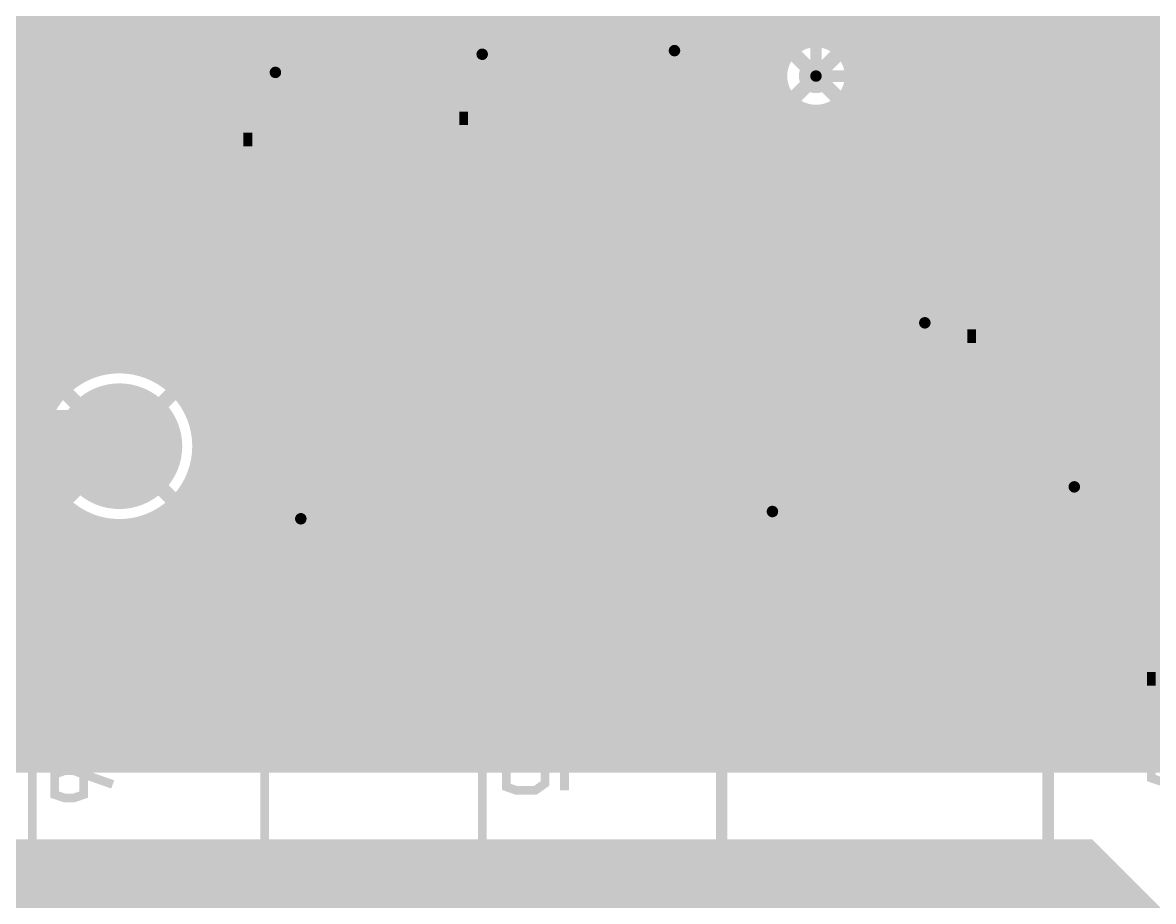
# Model space of a CAD drawing. Extents: x -11 to 221, y -93 to 178.
# Drawn here: x 145.63 to 165.42, y 49.19 to 64.56 of the extents above; entities that cross this region are included whole.
import ezdxf

# ---------------------------------------------------------------- set-up
doc = ezdxf.new("R2010")
doc.units = 0
doc.header["$MEASUREMENT"] = 0
doc.layers.get('0').update_dxf_attribs({"linetype": 'CONTINUOUS'})
for name, color, linetype in [('26-349-0_BOT', 7, 'CONTINUOUS'), ('26-349-0_DRD', 7, 'CONTINUOUS'), ('26-349-0_DRL', 2, 'CONTINUOUS'), ('26-349-0_IN1', 3, 'CONTINUOUS'), ('26-349-0_IN2', 5, 'CONTINUOUS'), ('26-349-0_SMB', 10, 'CONTINUOUS'), ('26-349-0_SMT', 14, 'CONTINUOUS'), ('26-349-0_SPT', 9, 'CONTINUOUS'), ('26-349-0_SST', 12, 'CONTINUOUS'), ('26-349-0_TOP', 11, 'CONTINUOUS'), ('THRUHOLE_TAP', 15, 'CONTINUOUS')]:
    doc.layers.add(name, color=color, linetype=linetype)

# ---------------------------------------------------------------- blocks, each defined once
blk = doc.blocks.new('ROUND_50')
at = {"const_width": 1.09982}
blk.add_lwpolyline([(-0.54991, 0, 1), (0.54991, 0, 1)], format="xyb", close=True, dxfattribs=at)
blk = doc.blocks.new('ROUND_78')
at = {"const_width": 0.29972}
blk.add_lwpolyline([(-0.14986, 0, 1), (0.14986, 0, 1)], format="xyb", close=True, dxfattribs=at)
blk = doc.blocks.new('ROUND_96')
at = {"const_width": 0.50038}
blk.add_lwpolyline([(-0.25019, 0, 1), (0.25019, 0, 1)], format="xyb", close=True, dxfattribs=at)
blk = doc.blocks.new('ROUND_102')
at = {"const_width": 0.10033}
blk.add_lwpolyline([(-0.050164, 0, 1), (0.050164, 0, 1)], format="xyb", close=True, dxfattribs=at)
blk = doc.blocks.new('ROUND_82')
at = {"const_width": 0.29972}
blk.add_lwpolyline([(-0.14986, 0, 1), (0.14986, 0, 1)], format="xyb", close=True, dxfattribs=at)
blk = doc.blocks.new('RECTANGLE_3')
blk.add_solid([(0.4826, 0.4064), (0.4826, -0.4064), (-0.4826, 0.4064), (-0.4826, -0.4064)])
blk = doc.blocks.new('OBLONG_51')
at = {"const_width": 0.59944}
blk.add_lwpolyline([(0, 0.50038), (0, -0.50038)], dxfattribs=at)
at = {"const_width": 0.29972}
for points in [[(-0.14986, 0.50038, 1), (0.14986, 0.50038, 1)], [(-0.14986, -0.50038, 1), (0.14986, -0.50038, 1)]]:
    blk.add_lwpolyline(points, format="xyb", close=True, dxfattribs=at)
blk = doc.blocks.new('RECTANGLE_52')
blk.add_solid([(0.29972, 0.8001), (0.29972, -0.8001), (-0.29972, 0.8001), (-0.29972, -0.8001)])
blk = doc.blocks.new('RECTANGLE_12')
blk.add_solid([(0.40005, 0.65024), (0.40005, -0.65024), (-0.40005, 0.65024), (-0.40005, -0.65024)])
blk = doc.blocks.new('ROUND_88')
at = {"const_width": 0.10033}
blk.add_lwpolyline([(-0.050164, 0, 1), (0.050164, 0, 1)], format="xyb", close=True, dxfattribs=at)
blk = doc.blocks.new('ROUND_90')
at = {"const_width": 0.50038}
blk.add_lwpolyline([(-0.25019, 0, 1), (0.25019, 0, 1)], format="xyb", close=True, dxfattribs=at)

msp = doc.modelspace()

# ---------------------------------------------------------------- linework, layer by layer
at = {"layer": '26-349-0_BOT', "const_width": 0.2032}
msp.add_lwpolyline([(167.64, 64.77), (166.497, 63.627), (159.512, 63.627)], dxfattribs=at)
at = {"layer": '26-349-0_DRD', "const_width": 0.254}
for points in [[(163.83, 66.802), (163.83, 64.262)], [(166.37, 66.802), (163.83, 64.262)], [(163.83, 66.802), (163.83, 64.262)], [(166.37, 66.802), (163.83, 64.262)], [(152.4, 65.278), (152.4, 62.738)], [(154.94, 65.278), (152.4, 62.738)], [(154.94, 62.738), (152.4, 65.278)], [(152.4, 65.278), (152.4, 62.738)], [(154.94, 65.278), (152.4, 62.738)], [(154.94, 62.738), (152.4, 65.278)], [(154.94, 62.738), (154.94, 65.278)], [(154.94, 62.738), (154.94, 65.278)], [(155.7655, 65.3415), (155.7655, 62.8015)], [(158.3055, 65.3415), (155.7655, 62.8015)], [(158.3055, 62.8015), (155.7655, 65.3415)], [(158.3055, 62.8015), (158.3055, 65.3415)], [(148.7805, 64.9605), (148.7805, 62.4205)], [(151.3205, 64.9605), (148.7805, 62.4205)], [(151.3205, 62.4205), (148.7805, 64.9605)], [(148.7805, 64.9605), (148.7805, 62.4205)], [(151.3205, 64.9605), (148.7805, 62.4205)], [(151.3205, 62.4205), (148.7805, 64.9605)], [(151.3205, 62.4205), (151.3205, 64.9605)], [(151.3205, 62.4205), (151.3205, 64.9605)], [(158.242, 64.897), (158.242, 62.357)], [(160.782, 64.897), (158.242, 62.357)], [(160.782, 62.357), (158.242, 64.897)], [(160.782, 62.357), (160.782, 64.897)], [(163.83, 64.262), (166.37, 64.262)], [(163.83, 64.262), (166.37, 64.262)], [(152.4, 62.738), (154.94, 62.738)], [(152.4, 62.738), (154.94, 62.738)], [(155.7655, 62.8015), (158.3055, 62.8015)], [(148.7805, 62.4205), (151.3205, 62.4205)], [(148.7805, 62.4205), (151.3205, 62.4205)], [(158.242, 62.357), (160.782, 62.357)], [(160.147, 60.579), (160.147, 58.039)], [(162.687, 60.579), (160.147, 60.579)], [(162.687, 60.579), (160.147, 58.039)], [(162.687, 58.039), (160.147, 60.579)], [(160.147, 60.579), (160.147, 58.039)], [(162.687, 60.579), (160.147, 60.579)], [(162.687, 60.579), (160.147, 58.039)], [(162.687, 58.039), (160.147, 60.579)], [(162.687, 58.039), (162.687, 60.579)], [(162.687, 58.039), (162.687, 60.579)], [(160.147, 58.039), (162.687, 58.039)], [(160.147, 58.039), (162.687, 58.039)], [(147.32, 57.785), (146.685, 57.15)], [(147.955, 57.15), (147.32, 57.785)], [(162.7632, 57.7088), (162.7632, 55.1688)], [(165.3032, 57.7088), (162.7632, 57.7088)], [(165.3032, 57.7088), (162.7632, 55.1688)], [(165.3032, 55.1688), (162.7632, 57.7088)], [(165.3032, 55.1688), (165.3032, 57.7088)], [(157.48, 57.277), (157.48, 54.737)], [(160.02, 57.277), (157.48, 57.277)], [(160.02, 57.277), (157.48, 54.737)], [(160.02, 54.737), (157.48, 57.277)], [(160.02, 54.737), (160.02, 57.277)], [(146.685, 57.15), (147.32, 56.515)], [(147.32, 56.515), (147.955, 57.15)], [(149.225, 57.15), (149.225, 54.61)], [(151.765, 57.15), (149.225, 57.15)], [(151.765, 57.15), (149.225, 54.61)], [(151.765, 54.61), (149.225, 57.15)], [(149.225, 57.15), (149.225, 54.61)], [(151.765, 57.15), (149.225, 57.15)], [(151.765, 57.15), (149.225, 54.61)], [(151.765, 54.61), (149.225, 57.15)], [(151.765, 54.61), (151.765, 57.15)], [(151.765, 54.61), (151.765, 57.15)], [(162.7632, 55.1688), (165.3032, 55.1688)], [(157.48, 54.737), (160.02, 54.737)], [(149.225, 54.61), (151.765, 54.61)], [(149.225, 54.61), (151.765, 54.61)]]:
    msp.add_lwpolyline(points, dxfattribs=at)
at = {"layer": '26-349-0_DRL', "const_width": 2.49936}
msp.add_lwpolyline([(136.017, 49.022), (163.83, 49.022), (165.354, 47.498), (175.133, 47.498)], dxfattribs=at)
at = {"layer": '26-349-0_IN1', "const_width": 0.254}
for points in [[(145.7198, 70.104), (145.7198, 51.562)], [(145.9484, 70.104), (145.9484, 57.83072)], [(146.177, 70.104), (146.177, 58.16854)], [(146.4056, 70.104), (146.4056, 58.37936)], [(146.6342, 70.104), (146.6342, 58.51906)], [(146.8628, 69.79158), (146.8628, 58.6105)], [(147.0914, 69.59092), (147.0914, 58.66384)], [(147.32, 69.50964), (147.32, 64.008)], [(147.32, 64.5922), (140.48232, 64.5922)], [(147.32, 64.3636), (140.43406, 64.3636)], [(147.32, 64.135), (140.34516, 64.135)], [(147.32, 64.008), (147.32, 58.68162)], [(149.3901, 64.008), (147.32, 64.008)], [(147.5486, 64.008), (147.5486, 58.66384)], [(147.7772, 64.008), (147.7772, 58.6105)], [(148.0058, 64.008), (148.0058, 58.51906)], [(148.2344, 64.008), (148.2344, 58.37936)], [(148.463, 64.008), (148.463, 58.16854)], [(148.6916, 64.008), (148.6916, 57.83072)], [(148.9202, 64.008), (148.9202, 51.562)], [(149.1488, 64.008), (149.1488, 51.562)], [(149.3774, 64.008), (149.3774, 63.97752)], [(152.93848, 64.008), (150.70836, 64.008)], [(150.749, 64.008), (150.749, 63.9064)], [(150.9776, 64.008), (150.9776, 51.562)], [(151.2062, 64.008), (151.2062, 51.562)], [(151.4348, 64.008), (151.4348, 51.562)], [(151.6634, 64.008), (151.6634, 51.562)], [(151.892, 64.008), (151.892, 51.562)], [(152.1206, 64.008), (152.1206, 51.562)], [(152.3492, 64.008), (152.3492, 51.562)], [(152.5778, 64.008), (152.5778, 51.562)], [(152.8064, 64.008), (152.8064, 51.562)], [(156.30652, 64.008), (154.40152, 64.008)], [(154.4066, 64.008), (154.4066, 51.562)], [(154.6352, 64.008), (154.6352, 51.562)], [(154.8638, 64.008), (154.8638, 51.562)], [(155.0924, 64.008), (155.0924, 51.562)], [(155.321, 64.008), (155.321, 51.562)], [(155.5496, 64.008), (155.5496, 51.562)], [(155.7782, 64.008), (155.7782, 51.562)], [(156.0068, 64.008), (156.0068, 51.562)], [(156.2354, 64.008), (156.2354, 51.562)], [(158.88716, 64.008), (157.76448, 64.008)], [(157.8356, 64.008), (157.8356, 51.562)], [(158.0642, 64.008), (158.0642, 56.261)], [(158.2928, 64.008), (158.2928, 56.5785)], [(158.5214, 64.008), (158.5214, 56.70042)], [(158.75, 64.008), (158.75, 56.73852)], [(165.989, 64.008), (160.13684, 64.008)], [(160.3502, 64.008), (160.3502, 51.562)], [(160.5788, 64.008), (160.5788, 51.562)], [(160.8074, 64.008), (160.8074, 59.71286)], [(161.036, 64.008), (161.036, 59.93384)], [(161.2646, 64.008), (161.2646, 60.02528)], [(161.4932, 64.008), (161.4932, 60.03544)], [(161.7218, 64.008), (161.7218, 59.97448)], [(161.9504, 64.008), (161.9504, 59.80938)], [(162.179, 64.008), (162.179, 51.562)], [(162.4076, 64.008), (162.4076, 51.562)], [(162.6362, 64.008), (162.6362, 51.562)], [(162.8648, 64.008), (162.8648, 51.562)], [(163.0934, 64.008), (163.0934, 51.562)], [(163.322, 64.008), (163.322, 51.562)], [(163.5506, 64.008), (163.5506, 51.562)], [(163.7792, 64.008), (163.7792, 51.562)], [(164.0078, 64.008), (164.0078, 51.562)], [(164.2364, 64.008), (164.2364, 51.562)], [(164.465, 64.008), (164.465, 51.562)], [(164.6936, 64.008), (164.6936, 51.562)], [(164.9222, 64.008), (164.9222, 51.562)], [(165.1508, 64.008), (165.1508, 51.562)], [(165.3794, 64.008), (165.3794, 51.562)], [(149.352, 63.9064), (140.20292, 63.9064)], [(152.9461, 63.9064), (150.749, 63.9064)], [(156.32176, 63.9064), (154.3939, 63.9064)], [(158.83636, 63.9064), (157.7467, 63.9064)], [(171.577, 63.9064), (160.18764, 63.9064)], [(149.31898, 63.6778), (139.98702, 63.6778)], [(153.01722, 63.6778), (150.78202, 63.6778)], [(153.035, 63.64478), (153.035, 51.562)], [(156.41828, 63.6778), (154.32278, 63.6778)], [(156.464, 63.6143), (156.464, 51.562)], [(157.607, 63.6143), (157.607, 51.562)], [(158.78302, 63.6778), (157.65272, 63.6778)], [(171.577, 63.6778), (160.24098, 63.6778)], [(149.35962, 63.4492), (139.954, 63.4492)], [(153.19756, 63.4492), (150.74138, 63.4492)], [(150.749, 63.47206), (150.749, 51.562)], [(156.64942, 63.4492), (154.14244, 63.4492)], [(154.178, 63.48222), (154.178, 51.562)], [(156.6926, 63.4238), (156.6926, 51.562)], [(157.3784, 63.4238), (157.3784, 51.562)], [(158.8008, 63.4492), (157.41904, 63.4492)], [(171.577, 63.4492), (160.22066, 63.4492)], [(149.48916, 63.2206), (140.0937, 63.2206)], [(149.3774, 63.40348), (149.3774, 51.562)], [(158.9024, 63.2206), (150.61184, 63.2206)], [(153.2636, 63.3984), (153.2636, 51.562)], [(153.4922, 63.2968), (153.4922, 51.562)], [(153.7208, 63.27902), (153.7208, 51.562)], [(153.9494, 63.33236), (153.9494, 51.562)], [(156.9212, 63.3476), (156.9212, 51.562)], [(157.1498, 63.3476), (157.1498, 51.562)], [(171.577, 63.2206), (160.11906, 63.2206)], [(160.1216, 63.22314), (160.1216, 51.562)], [(149.606, 63.10884), (149.606, 51.562)], [(150.5204, 63.12916), (150.5204, 51.562)], [(158.9786, 63.12662), (158.9786, 56.70042)], [(149.83206, 62.992), (140.27404, 62.992)], [(149.8346, 62.992), (149.8346, 51.562)], [(150.0632, 62.95898), (150.0632, 51.562)], [(159.14878, 62.992), (150.2664, 62.992)], [(150.2918, 62.99962), (150.2918, 51.562)], [(159.2072, 62.96152), (159.2072, 56.5785)], [(159.4358, 62.89802), (159.4358, 56.261)], [(159.6644, 62.91072), (159.6644, 51.562)], [(171.577, 62.992), (159.87522, 62.992)], [(159.893, 63.00216), (159.893, 51.562)], [(171.577, 62.7634), (140.39088, 62.7634)], [(171.577, 62.5348), (140.45946, 62.5348)], [(171.577, 62.3062), (140.48994, 62.3062)], [(171.577, 62.0776), (140.48486, 62.0776)], [(171.577, 61.849), (140.44168, 61.849)], [(171.577, 61.6204), (140.35786, 61.6204)], [(167.16756, 61.3918), (140.2207, 61.3918)], [(166.98722, 61.1632), (140.01496, 61.1632)], [(166.9161, 60.9346), (139.954, 60.9346)], [(166.91864, 60.706), (140.07084, 60.706)], [(166.99992, 60.4774), (140.25626, 60.4774)], [(167.20058, 60.2488), (140.37818, 60.2488)], [(161.24428, 60.0202), (140.45438, 60.0202)], [(169.19956, 60.0202), (161.58718, 60.0202)], [(160.86582, 59.7916), (140.48994, 59.7916)], [(171.577, 59.7916), (161.96564, 59.7916)], [(160.7312, 59.563), (140.4874, 59.563)], [(171.577, 59.563), (162.1028, 59.563)], [(160.68548, 59.3344), (140.4493, 59.3344)], [(171.577, 59.3344), (162.14852, 59.3344)], [(160.71342, 59.1058), (140.36802, 59.1058)], [(171.577, 59.1058), (162.11804, 59.1058)], [(160.82518, 58.8772), (140.24102, 58.8772)], [(160.8074, 58.90514), (160.8074, 51.562)], [(171.577, 58.8772), (162.00628, 58.8772)], [(161.036, 58.68416), (161.036, 51.562)], [(161.9504, 58.80862), (161.9504, 51.562)], [(147.0025, 58.6486), (140.0429, 58.6486)], [(161.10204, 58.6486), (147.63496, 58.6486)], [(161.2646, 58.59272), (161.2646, 51.562)], [(161.4932, 58.58002), (161.4932, 51.562)], [(161.7218, 58.64352), (161.7218, 51.562)], [(171.577, 58.6486), (161.73196, 58.6486)], [(146.46402, 58.42), (139.954, 58.42)], [(171.577, 58.42), (148.17598, 58.42)], [(146.19732, 58.1914), (139.954, 58.1914)], [(171.577, 58.1914), (148.44268, 58.1914)], [(171.577, 57.9628), (148.61794, 57.9628)], [(171.577, 57.7342), (148.73478, 57.7342)], [(171.577, 57.5056), (148.80844, 57.5056)], [(171.577, 57.277), (148.84654, 57.277)], [(171.577, 57.0484), (148.84908, 57.0484)], [(171.577, 56.8198), (148.81606, 56.8198)], [(158.31058, 56.5912), (148.74494, 56.5912)], [(171.577, 56.5912), (159.18942, 56.5912)], [(145.9484, 56.46674), (145.9484, 51.562)], [(158.10992, 56.3626), (148.63318, 56.3626)], [(148.6916, 56.46674), (148.6916, 51.562)], [(167.23614, 56.3626), (159.39008, 56.3626)], [(146.177, 56.12892), (146.177, 51.562)], [(148.463, 56.12892), (148.463, 51.562)], [(158.02864, 56.134), (148.46554, 56.134)], [(167.01516, 56.134), (159.46882, 56.134)], [(146.4056, 55.92064), (146.4056, 51.562)], [(158.0261, 55.9054), (148.21154, 55.9054)], [(148.2344, 55.92064), (148.2344, 51.562)], [(166.92372, 55.9054), (159.4739, 55.9054)], [(146.6342, 55.78094), (146.6342, 51.562)], [(146.8628, 55.68696), (146.8628, 51.562)], [(147.7772, 55.68696), (147.7772, 51.562)], [(148.0058, 55.78094), (148.0058, 51.562)], [(158.0642, 55.753), (158.0642, 51.562)], [(159.4358, 55.753), (159.4358, 51.562)], [(147.0914, 55.63616), (147.0914, 51.562)], [(147.32, 55.61838), (147.32, 51.562)], [(147.5486, 55.63616), (147.5486, 51.562)], [(158.09722, 55.6768), (147.7391, 55.6768)], [(166.91102, 55.6768), (159.40278, 55.6768)], [(158.2928, 55.4355), (158.2928, 51.562)], [(158.5214, 55.31104), (158.5214, 51.562)], [(158.9786, 55.31104), (158.9786, 51.562)], [(159.2072, 55.4355), (159.2072, 51.562)], [(166.97452, 55.4482), (159.22244, 55.4482)], [(158.75, 55.27548), (158.75, 51.562)], [(171.577, 54.7624), (69.596, 54.7624)], [(171.577, 54.5338), (69.596, 54.5338)], [(171.577, 54.3052), (69.596, 54.3052)], [(171.577, 54.0766), (69.596, 54.0766)], [(171.577, 53.848), (69.596, 53.848)], [(171.577, 53.6194), (69.596, 53.6194)], [(171.577, 53.3908), (69.596, 53.3908)], [(171.577, 53.1622), (69.596, 53.1622)], [(171.577, 52.9336), (69.596, 52.9336)], [(171.577, 52.705), (69.596, 52.705)], [(171.577, 52.4764), (69.596, 52.4764)], [(171.577, 52.2478), (69.596, 52.2478)], [(171.577, 52.0192), (69.596, 52.0192)], [(171.577, 51.7906), (69.596, 51.7906)], [(171.577, 51.562), (139.954, 51.562)]]:
    msp.add_lwpolyline(points, dxfattribs=at)
for points in [[(149.3901, 64.008, 0.1125074), (149.31774, 63.6905)], [(149.3901, 64.008, 0.1125074), (149.31774, 63.6905)], [(150.78202, 63.6905, 0.1128886), (150.70931, 64.00846)], [(150.78202, 63.6905, 0.1128886), (150.70931, 64.00846)], [(152.93848, 64.008, 0.4142136), (153.67, 63.27648)], [(153.67, 63.27648, 0.4142136), (154.40152, 64.008)], [(156.30652, 64.008, 0.3889882), (157.0355, 63.33998)], [(157.0355, 63.33998, 0.3889883), (157.76448, 64.008)], [(158.88716, 64.008, 0.1377521), (158.78016, 63.627)], [(160.24352, 63.627, 0.1377517), (160.13657, 64.00783)], [(149.31898, 63.6905, 0.4142136), (150.0505, 62.95898)], [(149.31898, 63.6905, 0.4142136), (150.0505, 62.95898)], [(150.0505, 62.95898, 0.4142136), (150.78202, 63.6905)], [(150.0505, 62.95898, 0.4142136), (150.78202, 63.6905)], [(158.78048, 63.627, 0.4142136), (159.512, 62.89548)], [(159.512, 62.89548, 0.4142136), (160.24352, 63.627)], [(161.417, 60.04052, 0.4142136), (160.68548, 59.309)], [(162.14852, 59.309, 0.4142136), (161.417, 60.04052)], [(160.68548, 59.309, 0.4142136), (161.417, 58.57748)], [(161.417, 58.57748, 0.4142136), (162.14852, 59.309)], [(147.32, 58.68162, 0.4142136), (145.78838, 57.15)], [(148.85162, 57.15, 0.4142136), (147.32, 58.68162)], [(145.78838, 57.15, 0.4142136), (147.32, 55.61838)], [(147.32, 55.61838, 0.4142136), (148.85162, 57.15)], [(158.75, 56.73852, 0.4142136), (158.01848, 56.007)], [(159.48152, 56.007, 0.4142136), (158.75, 56.73852)], [(158.01848, 56.007, 0.4142136), (158.75, 55.27548)], [(158.75, 55.27548, 0.4142136), (159.48152, 56.007)]]:
    msp.add_lwpolyline(points, format="xyb", dxfattribs=at)
at = {"layer": '26-349-0_IN2', "const_width": 0.254}
for points in [[(162.5346, 112.141), (162.5346, 52.959)], [(162.7632, 112.141), (162.7632, 52.959)], [(162.9918, 112.141), (162.9918, 52.959)], [(163.2204, 112.141), (163.2204, 52.959)], [(162.306, 99.43592), (162.306, 52.959)], [(155.2194, 94.9198), (155.2194, 52.959)], [(160.2486, 94.87408), (160.2486, 52.959)], [(154.9908, 94.74454), (154.9908, 52.959)], [(160.02, 94.7166), (160.02, 63.99784)], [(154.7622, 94.63532), (154.7622, 52.959)], [(148.1328, 92.02166), (148.1328, 58.32602)], [(150.1902, 84.0359), (150.1902, 56.43118)], [(150.4188, 83.79206), (150.4188, 56.50484)], [(150.6474, 83.7057), (150.6474, 56.4896)], [(146.7612, 82.94878), (146.7612, 58.46572)], [(146.5326, 82.6643), (146.5326, 58.3438)], [(146.0754, 82.5627), (146.0754, 57.85358)], [(146.304, 82.56778), (146.304, 58.15584)], [(159.7914, 82.1944), (159.7914, 64.19088)], [(158.877, 79.05242), (158.877, 52.959)], [(159.5628, 79.16926), (159.5628, 64.25438)], [(159.1056, 78.99908), (159.1056, 64.10706)], [(159.3342, 79.0321), (159.3342, 64.23152)], [(157.0482, 77.88148), (157.0482, 52.959)], [(157.2768, 77.85862), (157.2768, 52.959)], [(156.8196, 76.1746), (156.8196, 52.959)], [(156.591, 76.00442), (156.591, 52.959)], [(162.0774, 75.35672), (162.0774, 52.959)], [(164.592, 73.66508), (164.592, 56.72836)], [(149.9616, 71.8566), (149.9616, 56.21528)], [(149.733, 71.68642), (149.733, 52.959)], [(164.8206, 71.5264), (164.8206, 52.959)], [(154.5336, 71.34098), (154.5336, 52.959)], [(165.0492, 71.40448), (165.0492, 52.959)], [(165.2778, 71.38162), (165.2778, 52.959)], [(165.5064, 71.44512), (165.5064, 52.959)], [(145.8468, 71.2089), (145.8468, 52.959)], [(149.5044, 71.29272), (149.5044, 52.959)], [(155.448, 71.25716), (155.448, 52.959)], [(156.3624, 71.14286), (156.3624, 52.959)], [(145.6182, 70.96506), (145.6182, 52.959)], [(154.305, 70.99808), (154.305, 52.959)], [(155.6766, 71.06158), (155.6766, 52.959)], [(155.9052, 70.99808), (155.9052, 52.959)], [(156.1338, 71.02094), (156.1338, 52.959)], [(163.449, 71.00062), (163.449, 56.67502)], [(153.8478, 70.87616), (153.8478, 52.959)], [(154.0764, 70.88886), (154.0764, 52.959)], [(163.6776, 70.81012), (163.6776, 56.9595)], [(163.9062, 70.74662), (163.9062, 57.05602)], [(164.1348, 70.76948), (164.1348, 57.0611)], [(164.3634, 70.8914), (164.3634, 56.97474)], [(152.7048, 70.43166), (152.7048, 52.959)], [(153.6192, 70.43166), (153.6192, 52.959)], [(152.9334, 70.27926), (152.9334, 52.959)], [(153.162, 70.23608), (153.162, 52.959)], [(153.3906, 70.27926), (153.3906, 52.959)], [(161.8488, 70.1929), (161.8488, 52.959)], [(161.6202, 69.94906), (161.6202, 52.959)], [(146.9898, 69.79666), (146.9898, 58.54192)], [(147.9042, 69.79666), (147.9042, 58.45556)], [(147.2184, 69.64426), (147.2184, 58.57494)], [(147.447, 69.60108), (147.447, 58.57494)], [(147.6756, 69.64426), (147.6756, 58.5343)], [(160.4772, 67.61226), (160.4772, 52.959)], [(161.3916, 67.6656), (161.3916, 52.959)], [(160.7058, 67.4751), (160.7058, 52.959)], [(160.9344, 67.44208), (160.9344, 52.959)], [(161.163, 67.49542), (161.163, 52.959)], [(152.4762, 67.25666), (152.4762, 52.959)], [(152.019, 67.06108), (152.019, 52.959)], [(152.2476, 67.10426), (152.2476, 52.959)], [(157.5054, 66.76898), (157.5054, 52.959)], [(158.6484, 66.59372), (158.6484, 52.959)], [(148.3614, 66.5226), (148.3614, 58.13044)], [(149.2758, 66.46926), (149.2758, 52.959)], [(157.734, 66.42608), (157.734, 52.959)], [(158.4198, 66.37782), (158.4198, 52.959)], [(148.59, 66.35242), (148.59, 57.80786)], [(148.8186, 66.29908), (148.8186, 52.959)], [(149.0472, 66.3321), (149.0472, 52.959)], [(157.9626, 66.31686), (157.9626, 52.959)], [(158.1912, 66.30416), (158.1912, 52.959)], [(150.876, 65.79362), (150.876, 56.38038)], [(151.1046, 65.60312), (151.1046, 56.03748)], [(151.7904, 65.6844), (151.7904, 52.959)], [(151.3332, 65.53962), (151.3332, 52.959)], [(151.5618, 65.56248), (151.5618, 52.959)], [(167.0431, 64.5668), (140.37564, 64.5668)], [(167.18026, 64.3382), (140.31976, 64.3382)], [(159.1056, 64.1096), (140.21562, 64.1096)], [(174.117, 64.1096), (159.91586, 64.1096)], [(158.93542, 63.881), (140.05052, 63.881)], [(174.117, 63.881), (160.08858, 63.881)], [(158.88208, 63.6524), (139.78128, 63.6524)], [(174.117, 63.6524), (160.14192, 63.6524)], [(158.9151, 63.4238), (139.64666, 63.4238)], [(174.117, 63.4238), (160.1089, 63.4238)], [(160.02, 63.25362), (160.02, 52.959)], [(159.05226, 63.1952), (139.97686, 63.1952)], [(159.1056, 63.1444), (159.1056, 52.959)], [(159.3342, 63.02248), (159.3342, 52.959)], [(159.7914, 63.06312), (159.7914, 52.959)], [(174.117, 63.1952), (159.9692, 63.1952)], [(174.117, 62.9666), (140.1699, 62.9666)], [(159.5628, 62.99962), (159.5628, 52.959)], [(174.117, 62.738), (140.28928, 62.738)], [(174.117, 62.5094), (140.3604, 62.5094)], [(174.117, 62.2808), (140.39088, 62.2808)], [(174.117, 62.0522), (140.37818, 62.0522)], [(174.117, 61.8236), (140.32738, 61.8236)], [(174.117, 61.595), (140.23086, 61.595)], [(174.117, 61.3664), (140.07338, 61.3664)], [(174.117, 61.1378), (139.81938, 61.1378)], [(174.117, 60.9092), (139.59332, 60.9092)], [(174.117, 60.6806), (139.94892, 60.6806)], [(174.117, 60.452), (140.15212, 60.452)], [(174.117, 60.2234), (140.27912, 60.2234)], [(174.117, 59.9948), (140.35532, 59.9948)], [(174.117, 59.7662), (140.38834, 59.7662)], [(174.117, 59.5376), (140.38326, 59.5376)], [(174.117, 59.309), (140.335, 59.309)], [(174.117, 59.0804), (140.24356, 59.0804)], [(174.117, 58.8518), (140.0937, 58.8518)], [(174.117, 58.6232), (139.85494, 58.6232)], [(146.61642, 58.3946), (139.36218, 58.3946)], [(174.117, 58.3946), (148.02358, 58.3946)], [(146.31416, 58.166), (73.787, 58.166)], [(146.30908, 58.16092), (147.32, 57.15)], [(148.33092, 58.16092), (147.32, 57.15)], [(174.117, 58.166), (148.32584, 58.166)], [(146.1262, 57.9374), (91.58732, 57.9374)], [(174.117, 57.9374), (148.5138, 57.9374)], [(146.00428, 57.7088), (92.2274, 57.7088)], [(174.117, 57.7088), (148.63572, 57.7088)], [(145.92808, 57.4802), (92.4941, 57.4802)], [(174.117, 57.4802), (148.71192, 57.4802)], [(145.89252, 57.2516), (92.66428, 57.2516)], [(146.30908, 56.13908), (147.32, 57.15)], [(148.33092, 56.13908), (147.32, 57.15)], [(174.117, 57.2516), (148.74494, 57.2516)], [(145.89506, 57.023), (92.77604, 57.023)], [(163.79698, 57.023), (148.74494, 57.023)], [(174.117, 57.023), (164.26942, 57.023)], [(145.9357, 56.7944), (92.84208, 56.7944)], [(163.5125, 56.7944), (148.7043, 56.7944)], [(174.117, 56.7944), (164.5539, 56.7944)], [(146.01444, 56.5658), (92.86748, 56.5658)], [(148.59, 56.49214), (148.59, 52.959)], [(163.41598, 56.5658), (148.62556, 56.5658)], [(174.117, 56.5658), (164.65042, 56.5658)], [(146.14398, 56.3372), (92.85732, 56.3372)], [(146.0754, 56.44642), (146.0754, 52.959)], [(150.06066, 56.3372), (148.49602, 56.3372)], [(163.4109, 56.3372), (150.9268, 56.3372)], [(174.117, 56.3372), (164.6555, 56.3372)], [(146.33956, 56.1086), (92.8116, 56.1086)], [(146.304, 56.14416), (146.304, 52.959)], [(149.90826, 56.1086), (148.30044, 56.1086)], [(148.3614, 56.16956), (148.3614, 52.959)], [(163.49726, 56.1086), (151.08174, 56.1086)], [(163.449, 56.20258), (163.449, 52.959)], [(174.117, 56.1086), (164.56914, 56.1086)], [(164.592, 56.1467), (164.592, 52.959)], [(146.5326, 55.9562), (146.5326, 52.959)], [(148.1328, 55.97398), (148.1328, 52.959)], [(163.6776, 55.9181), (163.6776, 52.959)], [(164.3634, 55.90286), (164.3634, 52.959)], [(146.66214, 55.88), (92.72016, 55.88)], [(146.7612, 55.83428), (146.7612, 52.959)], [(146.9898, 55.75808), (146.9898, 52.959)], [(147.2184, 55.72252), (147.2184, 52.959)], [(147.447, 55.72506), (147.447, 52.959)], [(147.6756, 55.7657), (147.6756, 52.959)], [(147.9042, 55.84444), (147.9042, 52.959)], [(149.86508, 55.88), (147.97786, 55.88)], [(151.1046, 55.71998), (151.1046, 52.959)], [(163.7411, 55.88), (151.12492, 55.88)], [(163.9062, 55.82158), (163.9062, 52.959)], [(164.1348, 55.8165), (164.1348, 52.959)], [(174.117, 55.88), (164.32276, 55.88)], [(149.90826, 55.6514), (92.58046, 55.6514)], [(149.9616, 55.54472), (149.9616, 52.959)], [(174.117, 55.6514), (151.08174, 55.6514)], [(150.06066, 55.4228), (92.36202, 55.4228)], [(150.1902, 55.32882), (150.1902, 52.959)], [(150.876, 55.37708), (150.876, 52.959)], [(174.117, 55.4228), (150.9268, 55.4228)], [(174.117, 55.1942), (91.98864, 55.1942)], [(150.4188, 55.25516), (150.4188, 52.959)], [(150.6474, 55.26786), (150.6474, 52.959)], [(174.117, 54.9656), (73.787, 54.9656)], [(174.117, 54.737), (73.787, 54.737)], [(174.117, 54.5084), (73.787, 54.5084)], [(174.117, 54.2798), (73.787, 54.2798)], [(174.117, 54.0512), (73.787, 54.0512)], [(174.117, 53.8226), (73.787, 53.8226)], [(174.117, 53.594), (73.787, 53.594)], [(174.117, 53.3654), (73.787, 53.3654)], [(174.117, 53.1368), (73.787, 53.1368)], [(165.989, 52.959), (73.787, 52.959)]]:
    msp.add_lwpolyline(points, dxfattribs=at)
for points in [[(159.512, 64.25692, 0.4142136), (158.88208, 63.627)], [(160.14192, 63.627, 0.4142136), (159.512, 64.25692)], [(158.88208, 63.627, 0.4142136), (159.512, 62.99708)], [(159.512, 62.99708, 0.4142136), (160.14192, 63.627)], [(147.32, 58.58002, 0.4142136), (145.88998, 57.15)], [(148.75002, 57.15, 0.4142136), (147.32, 58.58002)], [(145.88998, 57.15, 0.4142136), (147.32, 55.71998)], [(147.32, 55.71998, 0.4142136), (148.75002, 57.15)], [(164.0332, 57.06872, 0.4142136), (163.40328, 56.4388)], [(164.66312, 56.4388, 0.4142136), (164.0332, 57.06872)], [(150.495, 56.50992, 0.4142136), (149.86508, 55.88)], [(150.495, 56.50992, 0.4142136), (149.86508, 55.88)], [(151.12492, 55.88, 0.4142136), (150.495, 56.50992)], [(151.12492, 55.88, 0.4142136), (150.495, 56.50992)], [(163.40328, 56.4388, 0.4142136), (164.0332, 55.80888)], [(164.0332, 55.80888, 0.4142136), (164.66312, 56.4388)], [(149.86508, 55.88, 0.4142136), (150.495, 55.25008)], [(149.86508, 55.88, 0.4142136), (150.495, 55.25008)], [(150.495, 55.25008, 0.4142136), (151.12492, 55.88)], [(150.495, 55.25008, 0.4142136), (151.12492, 55.88)]]:
    msp.add_lwpolyline(points, format="xyb", dxfattribs=at)
at = {"layer": '26-349-0_SST'}
for points, const_width in [([(154.4955, 64.5795), (154.4955, 67.5005), (152.8572, 67.5005), (152.8572, 64.5795), (154.4955, 64.5795)], 0.1524), ([(164.81806, 64.5668), (164.81806, 64.2112), (164.64788, 64.15278), (164.4777, 64.15278), (164.31006, 64.2112), (164.31006, 64.5668), (164.4777, 64.62776), (164.64788, 64.62776), (165.32606, 64.389)], 0.1524), ([(149.73808, 63.95466), (149.5679, 64.01562), (149.5679, 64.37122), (149.73808, 64.42964), (150.41626, 64.42964), (150.5839, 64.37122), (150.5839, 64.01562), (150.41626, 63.95466)], 0.1524), ([(156.59608, 63.82766), (156.4259, 63.88862), (156.4259, 64.24422), (156.59608, 64.30264), (157.27426, 64.30264), (157.4419, 64.24422), (157.4419, 63.88862), (157.27426, 63.82766)], 0.1524), ([(153.85542, 63.96228), (153.85542, 63.60668), (154.02306, 63.4873), (154.19324, 63.4873), (154.36342, 63.60668), (154.36342, 63.96228), (153.34742, 63.96228)], 0.1524), ([(153.85542, 63.6651), (153.34742, 63.4873)], 0.1524), ([(164.4777, 63.78956), (164.31006, 63.7286), (164.31006, 63.373), (164.4777, 63.31458), (164.81806, 63.31458), (164.9857, 63.43396), (164.9857, 63.78956), (165.32606, 63.78956), (165.32606, 63.31458)], 0.1524), ([(150.0759, 63.53302), (150.0759, 63.17742), (149.90826, 63.11646), (149.73808, 63.11646), (149.5679, 63.17742), (149.5679, 63.53302), (149.73808, 63.59144), (149.90826, 63.59144), (150.5839, 63.35522)], 0.1524), ([(156.9339, 63.40602), (156.9339, 63.05042), (156.76626, 62.98946), (156.59608, 62.98946), (156.4259, 63.05042), (156.4259, 63.40602), (156.59608, 63.46444), (156.76626, 63.46444), (157.4419, 63.22822)], 0.1524), ([(153.34742, 62.76848), (153.34742, 63.0047)], 0.1524), ([(153.34742, 62.88786), (154.36342, 62.88786), (154.19324, 63.0047)], 0.1524), ([(149.5679, 62.39764), (149.5679, 62.63386)], 0.1524), ([(149.5679, 62.51702), (150.5839, 62.51702), (150.41626, 62.63386)], 0.1524), ([(156.4259, 62.44844), (156.59608, 62.56782), (156.76626, 62.62624), (157.10408, 62.62624), (157.27426, 62.56782), (157.4419, 62.44844), (157.4419, 62.32906), (157.27426, 62.21222), (157.10408, 62.15126), (156.76626, 62.15126), (156.59608, 62.21222), (156.4259, 62.32906), (156.4259, 62.44844)], 0.1524), ([(153.34742, 62.22746), (153.51506, 62.3443), (153.68524, 62.40526), (154.02306, 62.40526), (154.19324, 62.3443), (154.36342, 62.22746), (154.36342, 62.10808), (154.19324, 61.9887), (154.02306, 61.93028), (153.68524, 61.93028), (153.51506, 61.9887), (153.34742, 62.10808), (153.34742, 62.22746)], 0.1524), ([(147.81276, 61.49594), (147.81276, 61.97092)], 0.1524), ([(146.79676, 61.7347), (147.81276, 61.7347)], 0.1524), ([(153.85542, 61.1505), (154.02306, 61.09208), (154.19324, 61.09208), (154.36342, 61.1505), (154.36342, 61.5061), (154.19324, 61.56706), (154.02306, 61.56706), (153.85542, 61.5061), (153.85542, 61.1505), (153.68524, 61.09208), (153.51506, 61.09208), (153.34742, 61.1505), (153.34742, 61.5061), (153.51506, 61.56706), (153.68524, 61.56706), (153.85542, 61.5061)], 0.1524), ([(147.30476, 61.13272), (147.30476, 60.77712), (147.47494, 60.65774), (147.64512, 60.65774), (147.81276, 60.77712), (147.81276, 61.13272), (146.79676, 61.13272)], 0.1524), ([(165.39718, 60.22594), (165.75278, 60.22594), (165.87216, 60.39612), (165.87216, 60.56376), (165.75278, 60.73394), (165.39718, 60.73394), (165.39718, 59.71794)], 0.1524), ([(146.79676, 59.81954), (146.79676, 60.29452), (147.47494, 59.81954), (147.64512, 59.81954), (147.81276, 59.8805), (147.81276, 60.2361), (147.64512, 60.29452)], 0.1524), ([(162.40506, 59.6773), (162.23742, 59.73826), (162.23742, 60.09386), (162.40506, 60.15228), (163.08324, 60.15228), (163.25342, 60.09386), (163.25342, 59.73826), (163.08324, 59.6773)], 0.1524), ([(147.30476, 59.0423), (147.30476, 59.3979), (147.47494, 59.45632), (147.64512, 59.45632), (147.81276, 59.3979), (147.81276, 59.0423), (147.64512, 58.98134), (147.47494, 58.98134), (146.79676, 59.2201)], 0.1524), ([(162.23742, 58.95848), (162.23742, 59.1947)], 0.1524), ([(162.23742, 59.07786), (163.25342, 59.07786), (163.08324, 59.1947)], 0.1524), ([(163.3855, 55.6895), (163.3855, 58.6105), (161.7472, 58.6105), (161.7472, 55.6895), (163.3855, 55.6895)], 0.1524), ([(150.29434, 53.05044), (150.29434, 53.47208), (150.29434, 53.6194), (150.29434, 53.77434), (150.29434, 54.27472), (150.69566, 54.27472), (150.69566, 53.77434), (150.69566, 53.6194), (150.69566, 53.47208), (150.69566, 53.05044)], 0.1524), ([(152.83434, 53.05044), (152.83434, 53.47208), (152.83434, 53.6194), (152.83434, 53.77434), (152.83434, 54.27472), (153.23566, 54.27472), (153.23566, 53.77434), (153.23566, 53.6194), (153.23566, 53.47208), (153.23566, 53.05044)], 0.1524), ([(165.8874, 54.15534), (165.8874, 53.79974), (166.05758, 53.68036), (166.22776, 53.68036), (166.3954, 53.79974), (166.3954, 54.15534), (165.3794, 54.15534)], 0.1524), ([(150.69566, 53.77434), (150.29434, 53.77434)], 0.1524), ([(153.23566, 53.77434), (152.83434, 53.77434)], 0.1524), ([(165.8874, 53.85816), (165.3794, 53.68036)], 0.1524), ([(150.69566, 53.6194), (150.29434, 53.6194)], 0.1524), ([(153.23566, 53.6194), (152.83434, 53.6194)], 0.1524), ([(150.69566, 53.47208), (150.29434, 53.47208)], 0.1524), ([(153.23566, 53.47208), (152.83434, 53.47208)], 0.1524), ([(155.11018, 52.8066), (154.26182, 52.8066), (154.09418, 52.86502), (154.09418, 53.22062), (154.26182, 53.28158), (155.11018, 53.28158)], 0.1524), ([(165.3794, 52.96154), (165.3794, 53.19776)], 0.1524), ([(165.3794, 53.08092), (166.3954, 53.08092), (166.22776, 53.19776)], 0.1524), ([(146.35734, 52.67198), (146.18716, 52.7304), (146.18716, 53.086), (146.35734, 53.14696), (147.03298, 53.14696), (147.20316, 53.086), (147.20316, 52.7304), (147.03298, 52.67198)], 0.1524), ([(162.56, 52.959), (157.861, 52.959), (157.861, 45.339), (163.576, 45.339), (163.576, 51.943), (162.56, 52.959)], 0.20066), ([(163.48964, 53.07076), (163.48964, 52.59324)], 0.20066), ([(163.66998, 53.06822), (163.66998, 52.59578)], 0.20066), ([(149.86, 45.339), (149.86, 52.959), (153.67, 52.959), (153.67, 45.339), (149.86, 45.339)], 0.1524), ([(163.81476, 52.74564), (163.33724, 52.74564)], 0.20066), ([(163.81222, 52.92598), (163.33978, 52.92598)], 0.20066), ([(145.796, 51.943), (145.796, 52.705), (142.494, 52.705), (142.494, 45.0596), (145.796, 45.0596), (145.796, 51.943)], 0.1524), ([(165.3794, 52.47894), (166.3954, 52.12334), (166.3954, 52.59832)], 0.1524), ([(154.26182, 52.44338), (154.09418, 52.324), (154.09418, 52.08778), (154.26182, 51.9684), (154.432, 51.9684), (154.76982, 52.20462), (155.11018, 51.9684), (155.11018, 52.44338)], 0.1524), ([(146.69516, 51.8922), (146.86534, 51.83378), (147.03298, 51.83378), (147.20316, 51.8922), (147.20316, 52.2478), (147.03298, 52.30876), (146.86534, 52.30876), (146.69516, 52.2478), (146.69516, 51.8922), (146.52498, 51.83378), (146.35734, 51.83378), (146.18716, 51.8922), (146.18716, 52.2478), (146.35734, 52.30876), (146.52498, 52.30876), (146.69516, 52.2478)], 0.1524), ([(154.26182, 51.60518), (154.09418, 51.54422), (154.09418, 51.18862), (154.26182, 51.1302), (154.60218, 51.1302), (154.76982, 51.24958), (154.76982, 51.60518), (155.11018, 51.60518), (155.11018, 51.1302)], 0.1524), ([(165.8874, 51.34356), (166.05758, 51.28514), (166.22776, 51.28514), (166.3954, 51.34356), (166.3954, 51.69916), (166.22776, 51.76012), (166.05758, 51.76012), (165.8874, 51.69916), (165.8874, 51.34356), (165.71976, 51.28514), (165.54958, 51.28514), (165.3794, 51.34356), (165.3794, 51.69916), (165.54958, 51.76012), (165.71976, 51.76012), (165.8874, 51.69916)], 0.1524), ([(146.69516, 51.4096), (146.69516, 51.054), (146.52498, 50.99558), (146.35734, 50.99558), (146.18716, 51.054), (146.18716, 51.4096), (146.35734, 51.47056), (146.52498, 51.47056), (147.20316, 51.2318)], 0.1524)]:
    msp.add_lwpolyline(points, dxfattribs=dict(at, const_width=const_width))
for points, const_width in [([(147.32, 58.55208, 0.4142136), (145.91792, 57.15)], 0.254), ([(148.72208, 57.15, 0.4142136), (147.32, 58.55208)], 0.254), ([(145.91792, 57.15, 0.4142136), (147.32, 55.74792)], 0.254), ([(147.32, 55.74792, 0.4142136), (148.72208, 57.15)], 0.254), ([(163.576, 53.086, 0.4142136), (163.322, 52.832)], 0.20066), ([(163.83, 52.832, 0.4142136), (163.576, 53.086)], 0.20066), ([(163.322, 52.832, 0.4142136), (163.576, 52.578)], 0.20066), ([(163.576, 52.578, 0.4142136), (163.83, 52.832)], 0.20066)]:
    msp.add_lwpolyline(points, format="xyb", dxfattribs=dict(at, const_width=const_width))
at = {"layer": '26-349-0_TOP'}
for points, const_width in [([(158.9405, 76.73848), (158.01848, 76.73848), (157.607, 76.327), (157.607, 70.612), (158.877, 69.342), (158.877, 63.373), (164.973, 57.277), (164.973, 55.118), (166.6748, 53.4162), (167.64, 53.4162)], 0.2032), ([(158.9405, 71.73468), (159.91332, 71.73468), (160.147, 71.501), (160.147, 65.786), (167.4368, 58.4962), (167.64, 58.4962)], 0.2032), ([(159.512, 63.627), (159.512, 70.6755), (158.9405, 71.2343)], 0.2032), ([(160.02, 53.975), (160.02, 58.166), (154.4574, 63.7286), (154.4574, 69.2531)], 0.2032), ([(154.95778, 69.2531), (154.94, 69.23532), (154.94, 64.008), (160.528, 58.42), (160.528, 54.864), (161.29, 54.102), (161.29, 53.975)], 0.2032), ([(153.67, 66.7512), (153.6192, 66.7512), (152.654, 65.786), (152.654, 63.754), (153.035, 63.373), (153.035, 53.9496)], 0.254), ([(150.0505, 63.6905), (150.0505, 65.4431)], 0.381), ([(150.0505, 65.4431), (150.0505, 63.6905)], 0.381), ([(153.67, 65.3288), (153.67, 64.008)], 0.381), ([(153.67, 65.3288), (153.67, 64.008)], 0.381), ([(157.0355, 64.0715), (157.0355, 65.4431)], 0.381), ([(161.417, 59.309), (162.56, 58.166), (162.56, 57.8612)], 0.381), ([(161.417, 59.309), (162.56, 58.166), (162.56, 57.8612)], 0.381), ([(144.145, 51.62042), (144.145, 54.864), (146.431, 57.15), (147.32, 57.15)], 1.27), ([(164.0332, 56.4388), (162.56, 56.4388)], 0.635), ([(162.56, 56.4388), (162.56, 53.975)], 0.381), ([(150.495, 53.9496), (150.495, 55.88)], 0.381), ([(150.495, 55.88), (150.495, 53.9496)], 0.381), ([(158.75, 53.975), (158.75, 56.007)], 0.381)]:
    msp.add_lwpolyline(points, dxfattribs=dict(at, const_width=const_width))

# ---------------------------------------------------------------- block references
at = {"layer": '26-349-0_BOT'}
for name, p in [('ROUND_78', (157.0355, 64.0715)), ('ROUND_78', (153.67, 64.008)), ('ROUND_78', (150.0505, 63.6905)), ('ROUND_78', (159.512, 63.627)), ('ROUND_78', (161.417, 59.309)), ('ROUND_50', (147.32, 57.15)), ('ROUND_78', (164.0332, 56.4388)), ('ROUND_78', (158.75, 56.007)), ('ROUND_78', (150.495, 55.88))]:
    msp.add_blockref(name, p, dxfattribs=at)
at = {"layer": '26-349-0_DRL'}
for name, p in [('ROUND_102', (157.0355, 64.0715)), ('ROUND_102', (153.67, 64.008)), ('ROUND_102', (150.0505, 63.6905)), ('ROUND_102', (159.512, 63.627)), ('ROUND_102', (161.417, 59.309)), ('ROUND_96', (147.32, 57.15)), ('ROUND_102', (164.0332, 56.4388)), ('ROUND_102', (158.75, 56.007)), ('ROUND_102', (150.495, 55.88))]:
    msp.add_blockref(name, p, dxfattribs=at)
at = {"layer": '26-349-0_IN1'}
for name, p in [('ROUND_78', (157.0355, 64.0715)), ('ROUND_78', (153.67, 64.008)), ('ROUND_78', (150.0505, 63.6905)), ('ROUND_82', (159.512, 63.627)), ('ROUND_78', (161.417, 59.309)), ('ROUND_50', (147.32, 57.15)), ('ROUND_82', (164.0332, 56.4388)), ('ROUND_78', (158.75, 56.007)), ('ROUND_78', (150.495, 55.88))]:
    msp.add_blockref(name, p, dxfattribs=at)
at = {"layer": '26-349-0_IN2'}
for name, p in [('ROUND_78', (157.0355, 64.0715)), ('ROUND_78', (153.67, 64.008)), ('ROUND_78', (150.0505, 63.6905)), ('ROUND_78', (159.512, 63.627)), ('ROUND_78', (161.417, 59.309)), ('ROUND_50', (147.32, 57.15)), ('ROUND_82', (164.0332, 56.4388)), ('ROUND_78', (158.75, 56.007)), ('ROUND_78', (150.495, 55.88))]:
    msp.add_blockref(name, p, dxfattribs=at)
at = {"layer": '26-349-0_SMB'}
msp.add_blockref('ROUND_50', (147.32, 57.15), dxfattribs=at)
at = {"layer": '26-349-0_SMT'}
for name, p in [('ROUND_50', (147.32, 57.15)), ('RECTANGLE_3', (162.56, 57.8612)), ('RECTANGLE_3', (162.56, 56.4388)), ('OBLONG_51', (158.75, 53.975)), ('OBLONG_51', (160.02, 53.975)), ('OBLONG_51', (161.29, 53.975)), ('RECTANGLE_52', (162.56, 53.975)), ('RECTANGLE_12', (150.495, 53.9496)), ('RECTANGLE_12', (153.035, 53.9496))]:
    msp.add_blockref(name, p, dxfattribs=at)
at = {"layer": '26-349-0_SPT'}
for name, p in [('RECTANGLE_3', (162.56, 57.8612)), ('RECTANGLE_3', (162.56, 56.4388)), ('OBLONG_51', (158.75, 53.975)), ('OBLONG_51', (160.02, 53.975)), ('OBLONG_51', (161.29, 53.975)), ('RECTANGLE_52', (162.56, 53.975)), ('RECTANGLE_12', (150.495, 53.9496)), ('RECTANGLE_12', (153.035, 53.9496))]:
    msp.add_blockref(name, p, dxfattribs=at)
at = {"layer": '26-349-0_TOP'}
for name, p in [('ROUND_78', (157.0355, 64.0715)), ('ROUND_78', (153.67, 64.008)), ('ROUND_78', (150.0505, 63.6905)), ('ROUND_78', (159.512, 63.627)), ('ROUND_78', (161.417, 59.309)), ('ROUND_50', (147.32, 57.15)), ('RECTANGLE_3', (162.56, 57.8612)), ('RECTANGLE_3', (162.56, 56.4388)), ('ROUND_78', (164.0332, 56.4388)), ('ROUND_78', (158.75, 56.007)), ('ROUND_78', (150.495, 55.88)), ('OBLONG_51', (158.75, 53.975)), ('OBLONG_51', (160.02, 53.975)), ('OBLONG_51', (161.29, 53.975)), ('RECTANGLE_52', (162.56, 53.975)), ('RECTANGLE_12', (150.495, 53.9496)), ('RECTANGLE_12', (153.035, 53.9496))]:
    msp.add_blockref(name, p, dxfattribs=at)
at = {"layer": 'THRUHOLE_TAP'}
for name, p in [('ROUND_88', (157.0355, 64.0715)), ('ROUND_88', (153.67, 64.008)), ('ROUND_88', (150.0505, 63.6905)), ('ROUND_88', (159.512, 63.627)), ('ROUND_88', (161.417, 59.309)), ('ROUND_90', (147.32, 57.15)), ('ROUND_88', (164.0332, 56.4388)), ('ROUND_88', (158.75, 56.007)), ('ROUND_88', (150.495, 55.88))]:
    msp.add_blockref(name, p, dxfattribs=at)

doc.saveas('drawing.dxf')
